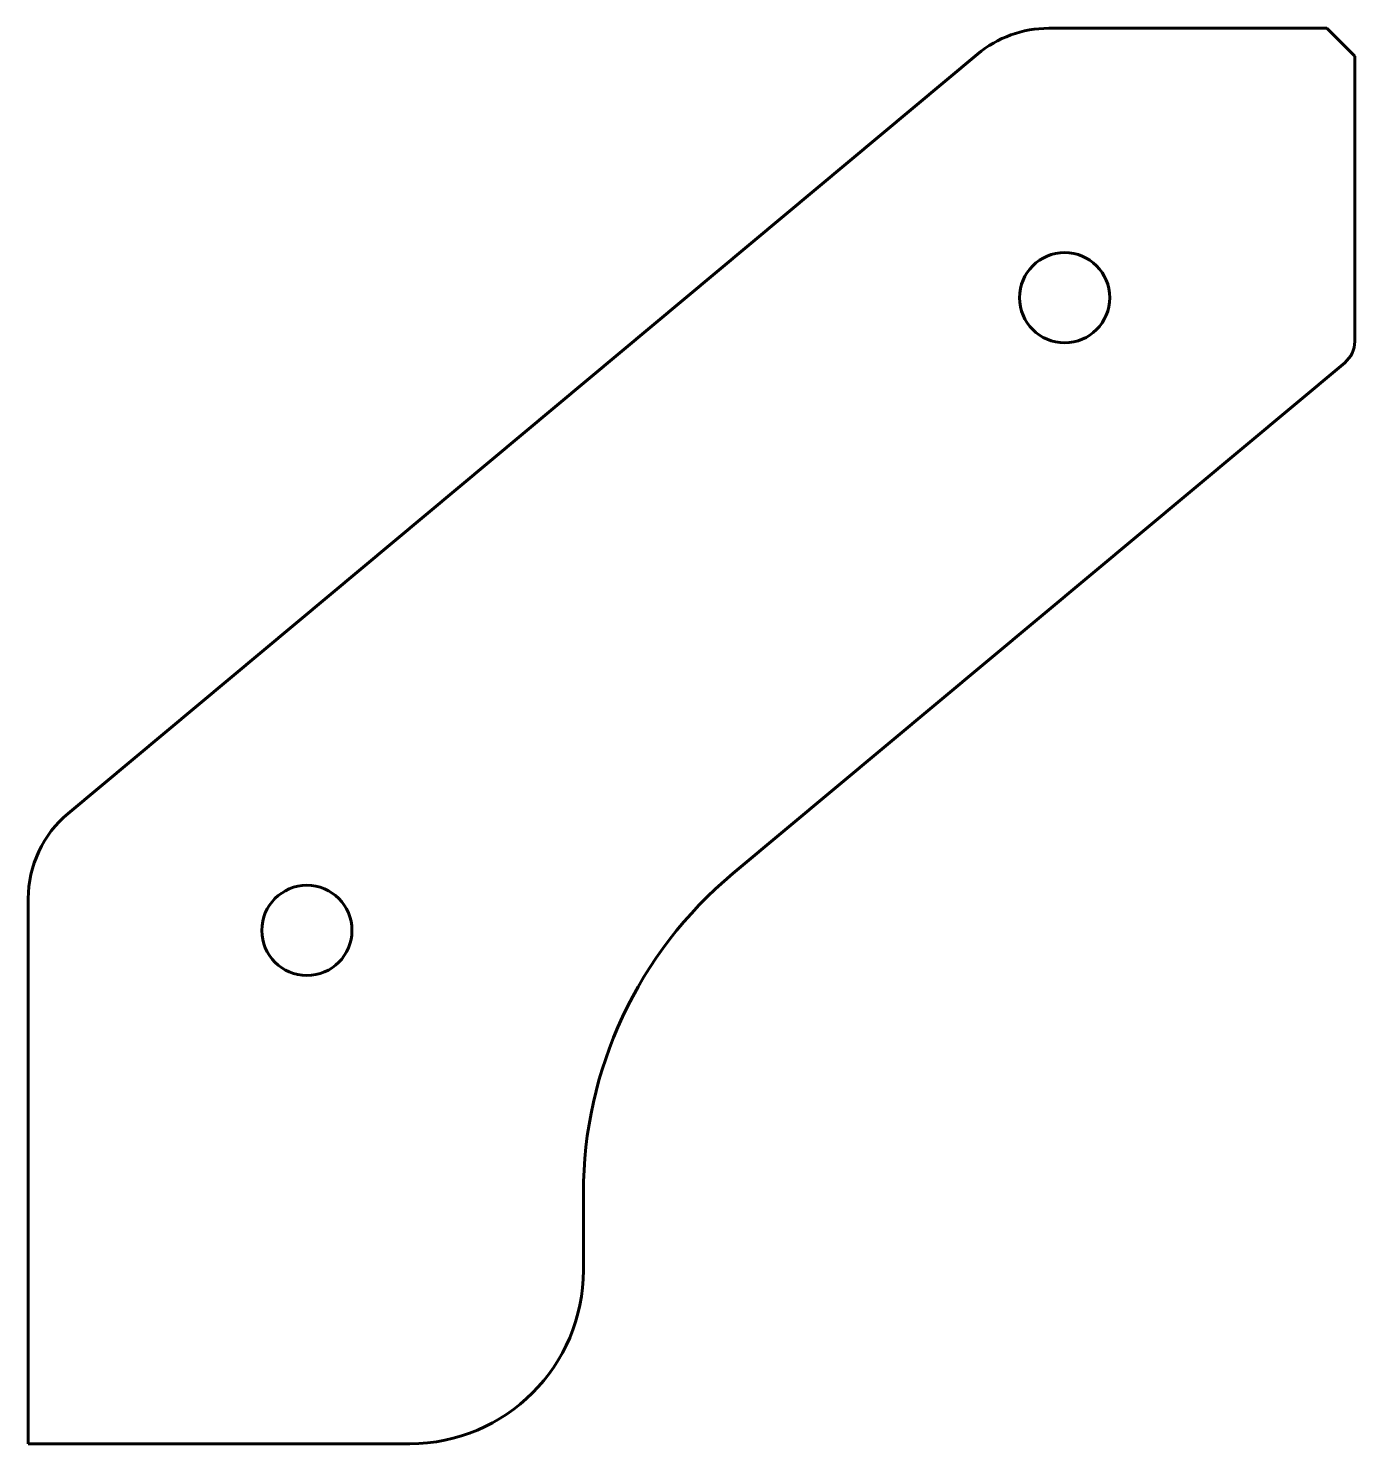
# Model space of a CAD drawing. Header units: millimetres. Extents: x 0 to 191, y 0 to 204.
import ezdxf

# ---------------------------------------------------------------- set-up
doc = ezdxf.new("R2010")
doc.units = ezdxf.units.MM
doc.linetypes.add('K5LT_BASIC', pattern=[0])

msp = doc.modelspace()

# ---------------------------------------------------------------- linework, layer by layer
at = {"color": 150, "linetype": 'K5LT_BASIC', "lineweight": 60, "true_color": 0x0080ff}
for p, q in [((147.06, 204), (187.17, 204)), ((187.17, 204), (191.17, 200)), ((5.74, 90.85), (136.8, 200.28)), ((191.17, 200), (191.17, 158.87)), ((189.73, 155.8), (101.54, 82.16)), ((0, 0), (0, 78.56)), ((80, 36.11), (80, 25)), ((55, 0), (0, 0))]:
    msp.add_line(p, q, dxfattribs=at)
for centre in [(149.36, 165.17), (40.15, 73.98)]:
    msp.add_circle(centre, 6.5, dxfattribs=at)
for centre, radius, start, end in [((147.06, 188), 16, 90, 129.8621), ((187.17, 158.87), 4, 309.8621, 0), ((16, 78.56), 16, 129.8621, 180), ((140, 36.11), 60, 129.8621, 180), ((55, 25), 25, 270, 0)]:
    msp.add_arc(centre, radius, start, end, dxfattribs=at)

doc.saveas('drawing.dxf')
